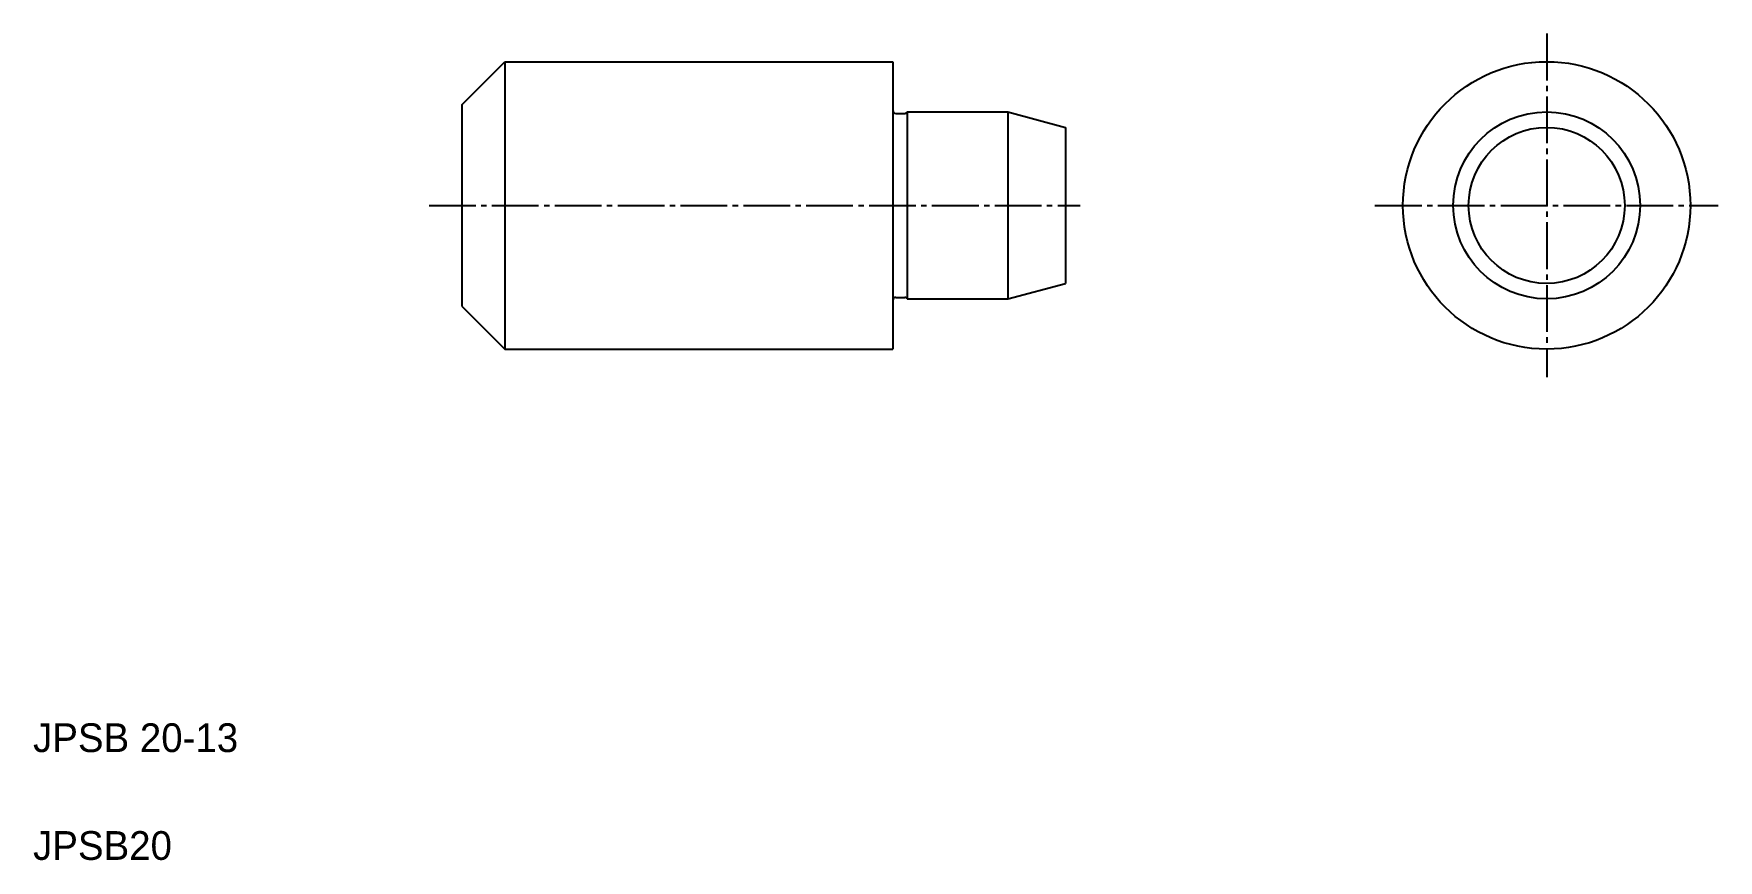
# Model space of a CAD drawing. Extents: x 5 to 122, y 5 to 62.
import ezdxf

# ---------------------------------------------------------------- set-up
doc = ezdxf.new("R2010")
doc.units = 0
doc.header["$LTSCALE"] = 0.25
doc.linetypes.add('CENTER', pattern=[17.5, 13, -1.5, 1.5, -1.5])
doc.layers.get('0').update_dxf_attribs({"linetype": 'CONTINUOUS'})
doc.layers.add('CENTER', color=1, linetype='CENTER')
doc.styles.get("Standard").update_dxf_attribs({"font": 'txt', "height": 1.6})

msp = doc.modelspace()

# ---------------------------------------------------------------- linework, layer by layer
at = {"linetype": 'CONTINUOUS'}
for p, q in [((34.84, 57.53), (37.84, 60.53)), ((37.84, 60.53), (37.84, 40.53)), ((37.84, 60.53), (64.84, 60.53)), ((64.84, 60.53), (64.84, 40.53)), ((34.84, 57.53), (34.84, 43.53)), ((65.04, 56.93), (65.66, 56.93)), ((65.84, 57.03), (65.84, 44.03)), ((65.84, 57.03), (72.84, 57.03)), ((72.84, 57.03), (72.84, 44.03)), ((76.84, 55.96), (76.84, 45.1)), ((34.84, 43.53), (37.84, 40.53)), ((65.04, 44.13), (65.66, 44.13)), ((65.84, 44.03), (72.84, 44.03)), ((37.84, 40.53), (64.84, 40.53))]:
    msp.add_line(p, q, dxfattribs=at)
for p, q in [((72.84, 57.03), (76.84, 55.96)), ((64.84, 55.53), (64.84, 55.53)), ((64.84, 50.53), (64.84, 50.53)), ((72.84, 44.03), (76.84, 45.1))]:
    msp.add_line(p, q)
for radius in [10, 6.5, 5.43]:
    msp.add_circle((110.34, 50.53), radius, dxfattribs=at)
for centre, start, end in [((65.04, 57.13), 180, 270), ((65.66, 57.13), 270, 330), ((65.04, 43.93), 90, 180), ((65.66, 43.93), 30, 90)]:
    msp.add_arc(centre, 0.2, start, end, dxfattribs=at)
at = {"layer": 'CENTER', "color": 1, "linetype": 'CENTER'}
for p, q in [((110.34, 62.48), (110.34, 38.58)), ((32.56, 50.53), (77.88, 50.53)), ((98.39, 50.53), (122.28, 50.53))]:
    msp.add_line(p, q, dxfattribs=at)

# ---------------------------------------------------------------- texts
for s, p in [('JPSB 20-13', (5, 12.5)), ('JPSB20', (5, 5))]:
    msp.add_text(s, height=2).set_placement(p)

doc.saveas('drawing.dxf')
